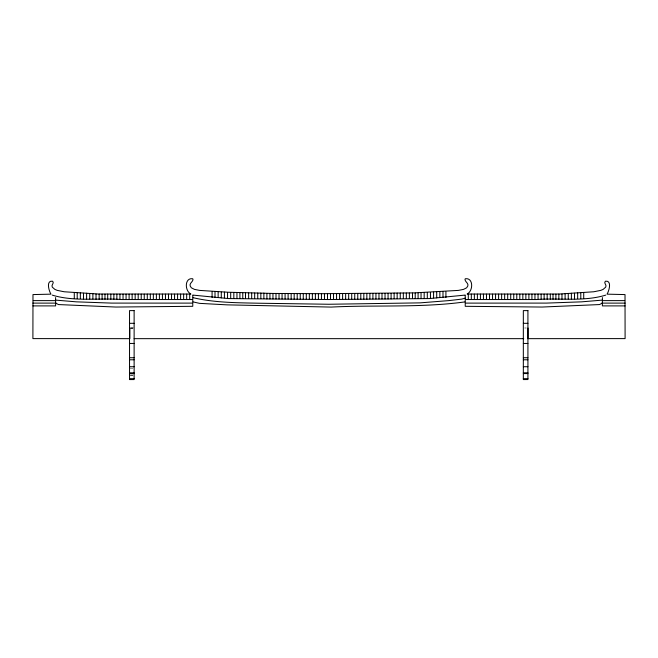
<?xml version="1.0" encoding="UTF-8"?>
<svg xmlns="http://www.w3.org/2000/svg" width="658" height="658" viewBox="0 0 658 658"><rect width="100%" height="100%" fill="white"/><g stroke="black" fill="none" stroke-linecap="round" stroke-linejoin="round"><path stroke-width="0.49" stroke-dasharray="3.29 2.47" d="M130.457 327.923L133.204 327.923M130.712 327.988L133.27 327.988M524.591 327.988L526.293 327.988M129.536 328.589L133.204 328.589M129.536 368.176L133.204 368.217M130.457 375.101L133.204 375.101M129.536 375.159L133.204 375.159"/><path stroke-width="0.99" d="M602.35 302.729L602.391 302.672A31.156 31.156 0 0 1 601.626 303.461L599.528 304.564L542.126 307.047L465.231 306.307L465.231 295.113M464.844 301.915C420.758 307.96 375.512 304.835 331.114 307.08L227.117 304.86L199.497 303.354L193.156 301.907M465.181 298.148L461.784 299.102L448.805 300.607L420.043 302.869L328.926 304.259L258.759 303.223C236.905 302.754 214.475 302.721 193.123 297.687M605.747 295.113C583.671 301.874 559.144 297.852 536.262 299.538L466.02 299.538M602.391 300.114L581.614 301.841L546.469 303.099L466.02 303.116M464.828 295.121L429.493 298.567L328.926 299.538L228.507 298.567L193.172 295.121M129.856 327.988L129.856 338.656L32.9 338.607L32.982 294.578L50.962 294.159C48.84 290.778 45.871 280.16 52.624 281.213C54.589 283.228 50.896 284.898 52.327 287.151L54.844 289.38L57.18 290.359L64.188 291.765L98.478 294.036L190.902 294.036C184.701 291.124 184.388 277.635 192.588 278.721L193.024 279.222C193.139 282.356 187.555 283.606 191.346 287.785L194.447 289.38L199.67 290.408L228.055 292.234L272.963 293.452L323.234 293.682L414.186 292.892L458.33 290.408L463.553 289.38L466.654 287.785C470.445 283.606 464.861 282.356 464.976 279.222L465.412 278.721C473.612 277.635 473.299 291.124 467.098 294.036L559.522 294.036L593.812 291.765L600.82 290.359L603.156 289.38L605.673 287.151C607.104 284.898 603.411 283.228 605.376 281.213C612.129 280.16 609.16 290.778 607.038 294.159L625.018 294.578L625.1 338.607L528.004 338.656L528.004 327.988M52.253 295.113C74.329 301.874 98.856 297.852 121.738 299.538L191.98 299.538M33.295 300.616L55.108 300.616M602.893 300.616L624.705 300.616M32.9 303.116L55.108 303.116M191.98 303.116L111.531 303.099L76.386 301.841L55.609 300.114M602.893 303.116L625.1 303.116M32.9 305.896L55.609 305.896L55.609 297.539M625.1 305.896L602.391 305.896L602.391 297.539M129.536 323.317L134.125 323.317M523.332 323.317L527.922 323.317M134.125 338.656L523.735 338.656M129.536 343.451L134.125 343.451M523.332 343.451L527.922 343.451M129.536 357.73L134.125 357.73M523.332 357.73L527.922 357.73M129.536 359.786L134.125 359.786M523.332 359.786L527.922 359.786M129.536 366.728L134.125 366.728M523.332 366.728L527.922 366.728M129.536 372.823L134.125 372.823M523.332 372.823L527.922 372.823M129.536 373.571L134.125 373.571M523.332 373.571L527.922 373.571M129.536 378.679L134.125 378.679M523.332 378.679L527.922 378.679M55.609 302.672L55.65 302.729A31.156 31.156 0 0 0 56.374 303.461L58.472 304.564L115.874 307.047L192.769 306.307L192.769 295.113M583.72 292.966L583.72 298.584M580.792 292.966L580.792 298.584M577.658 292.966L577.658 298.584M574.516 293.221L574.516 298.938M571.383 293.221L571.383 298.938M568.249 293.731L568.249 298.938M565.107 293.731L565.107 298.938M561.973 294.036L561.973 299.234M558.848 294.036L558.848 299.332M555.895 294.134L555.895 299.291M553.024 294.134L553.024 299.291M550.302 294.134L550.302 299.291M547.168 294.134L547.168 299.291M544.125 294.134L544.125 299.291M541.131 294.134L541.131 299.291M538.055 294.134L538.055 299.291M534.954 294.134L534.954 299.423M531.927 294.134L531.927 299.423M528.892 294.134L528.892 299.423M525.865 294.134L525.865 299.423M522.839 294.134L522.839 299.423M519.804 294.134L519.804 299.423M516.777 294.134L516.777 299.423M513.75 294.134L513.75 299.423M510.715 294.134L510.715 299.423M507.688 294.134L507.688 299.423M504.653 294.134L504.653 299.423M501.626 294.134L501.626 299.423M498.6 294.134L498.6 299.423M495.564 294.134L495.564 299.423M492.538 294.134L492.538 299.423M489.511 294.134L489.511 299.423M486.476 294.134L486.476 299.423M483.449 294.134L483.449 299.423M480.422 294.134L480.422 299.423M477.387 294.134L477.387 299.423M474.36 294.134L474.36 299.423M471.325 294.134L471.325 299.423M468.299 294.134L468.299 299.423M445.918 291.881L445.918 297.498M442.99 291.881L442.99 297.498M439.857 291.881L439.857 297.498M436.715 292.136L436.715 297.852M433.581 292.136L433.581 297.852M430.447 292.646L430.447 298.132M427.305 292.646L427.305 298.132M424.171 292.966L424.171 298.452M421.046 292.966L421.046 298.559M418.093 293.073L418.093 298.502M415.223 293.073L415.223 298.502M412.5 293.073L412.5 298.502M409.366 293.073L409.366 298.502M406.323 293.073L406.323 298.502M403.329 293.073L403.329 298.502M400.253 293.073L400.253 298.502M397.152 293.073L397.152 298.65M394.126 293.073L394.126 298.65M391.091 293.452L391.091 298.971M388.064 293.452L388.064 298.971M385.037 293.452L385.037 298.971M382.002 293.452L382.002 298.971M378.975 293.452L378.975 298.971M375.94 293.452L375.94 298.971M372.913 293.452L372.913 298.971M369.886 293.452L369.886 298.971M366.851 293.855L366.851 299.374M363.825 293.855L363.825 299.374M360.798 293.855L360.798 299.374M357.763 293.855L357.763 299.374M354.736 293.855L354.736 299.374M351.709 293.855L351.709 299.374M348.674 293.855L348.674 299.374M345.647 293.855L345.647 299.374M342.612 293.855L342.612 299.374M339.586 293.855L339.586 299.374M336.559 293.855L336.559 299.374M333.524 293.855L333.524 299.374M330.497 293.855L330.497 299.374M327.503 293.855L327.503 299.374M324.476 293.855L324.476 299.374M321.441 293.855L321.441 299.374M318.414 293.855L318.414 299.374M315.388 293.855L315.388 299.374M312.353 293.855L312.353 299.374M309.326 293.855L309.326 299.374M306.291 293.855L306.291 299.374M303.264 293.855L303.264 299.374M300.237 293.855L300.237 299.374M297.202 293.855L297.202 299.374M294.175 293.855L294.175 299.374M291.149 293.855L291.149 299.374M288.114 293.452L288.114 298.971M285.087 293.452L285.087 298.971M282.06 293.452L282.06 298.971M279.025 293.452L279.025 298.971M275.998 293.452L275.998 298.971M272.963 293.452L272.963 298.971M269.936 293.452L269.936 298.971M266.909 293.452L266.909 298.971M263.874 293.073L263.874 298.65M260.848 293.073L260.848 298.65M257.747 293.073L257.747 298.502M254.671 293.073L254.671 298.502M251.677 293.073L251.677 298.502M248.634 293.073L248.634 298.502M245.5 293.073L245.5 298.502M242.777 293.073L242.777 298.502M239.907 293.073L239.907 298.502M236.954 292.966L236.954 298.559M233.829 292.966L233.829 298.452M230.695 292.646L230.695 298.132M227.553 292.646L227.553 298.132M224.419 292.136L224.419 297.852M221.285 292.136L221.285 297.852M218.143 291.881L218.143 297.498M215.01 291.881L215.01 297.498M212.082 291.881L212.082 297.498M189.701 294.134L189.701 299.423M186.675 294.134L186.675 299.423M183.64 294.134L183.64 299.423M180.613 294.134L180.613 299.423M177.578 294.134L177.578 299.423M174.551 294.134L174.551 299.423M171.524 294.134L171.524 299.423M168.489 294.134L168.489 299.423M165.462 294.134L165.462 299.423M162.436 294.134L162.436 299.423M159.401 294.134L159.401 299.423M156.374 294.134L156.374 299.423M153.347 294.134L153.347 299.423M150.312 294.134L150.312 299.423M147.285 294.134L147.285 299.423M144.25 294.134L144.25 299.423M141.223 294.134L141.223 299.423M138.196 294.134L138.196 299.423M135.161 294.134L135.161 299.423M132.135 294.134L132.135 299.423M129.108 294.134L129.108 299.423M126.073 294.134L126.073 299.423M123.046 294.134L123.046 299.423M119.945 294.134L119.945 299.291M116.869 294.134L116.869 299.291M113.875 294.134L113.875 299.291M110.832 294.134L110.832 299.291M107.698 294.134L107.698 299.291M104.976 294.134L104.976 299.291M102.105 294.134L102.105 299.291M99.152 294.036L99.152 299.332M96.027 294.036L96.027 299.234M92.893 293.731L92.893 298.938M89.751 293.731L89.751 298.938M86.617 293.221L86.617 298.938M83.484 293.221L83.484 298.938M80.342 292.966L80.342 298.584M77.208 292.966L77.208 298.584M74.28 292.966L74.28 298.584M134.125 310.609L129.536 310.609L129.536 379.576L134.125 379.576L134.125 310.609M527.922 310.609L523.332 310.609L523.332 379.576L527.922 379.543L527.922 310.609"/></g></svg>
